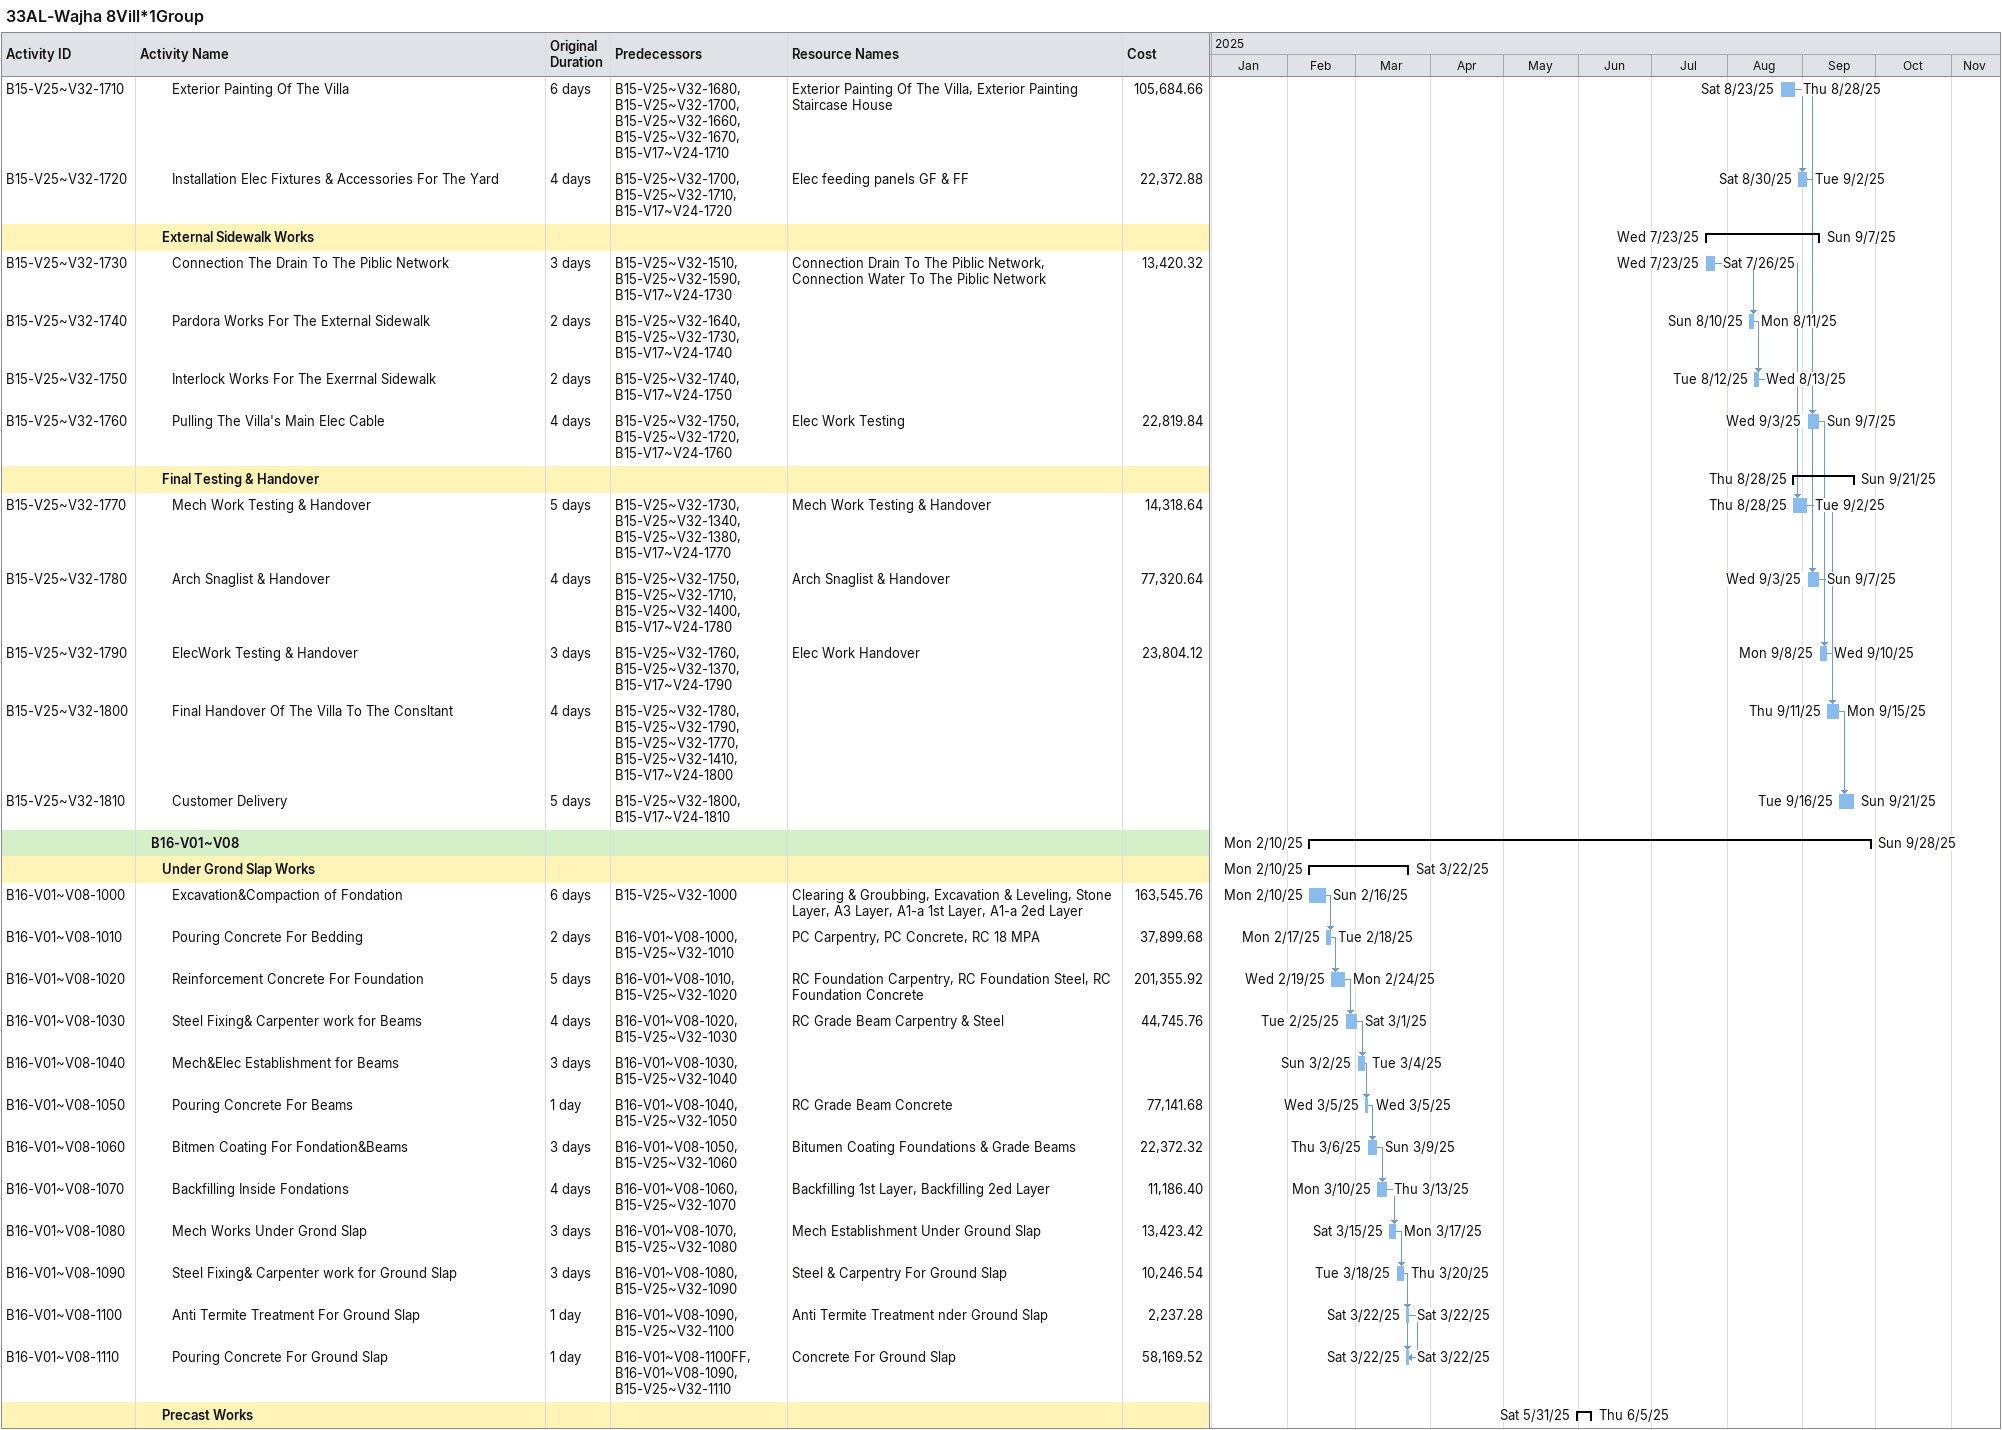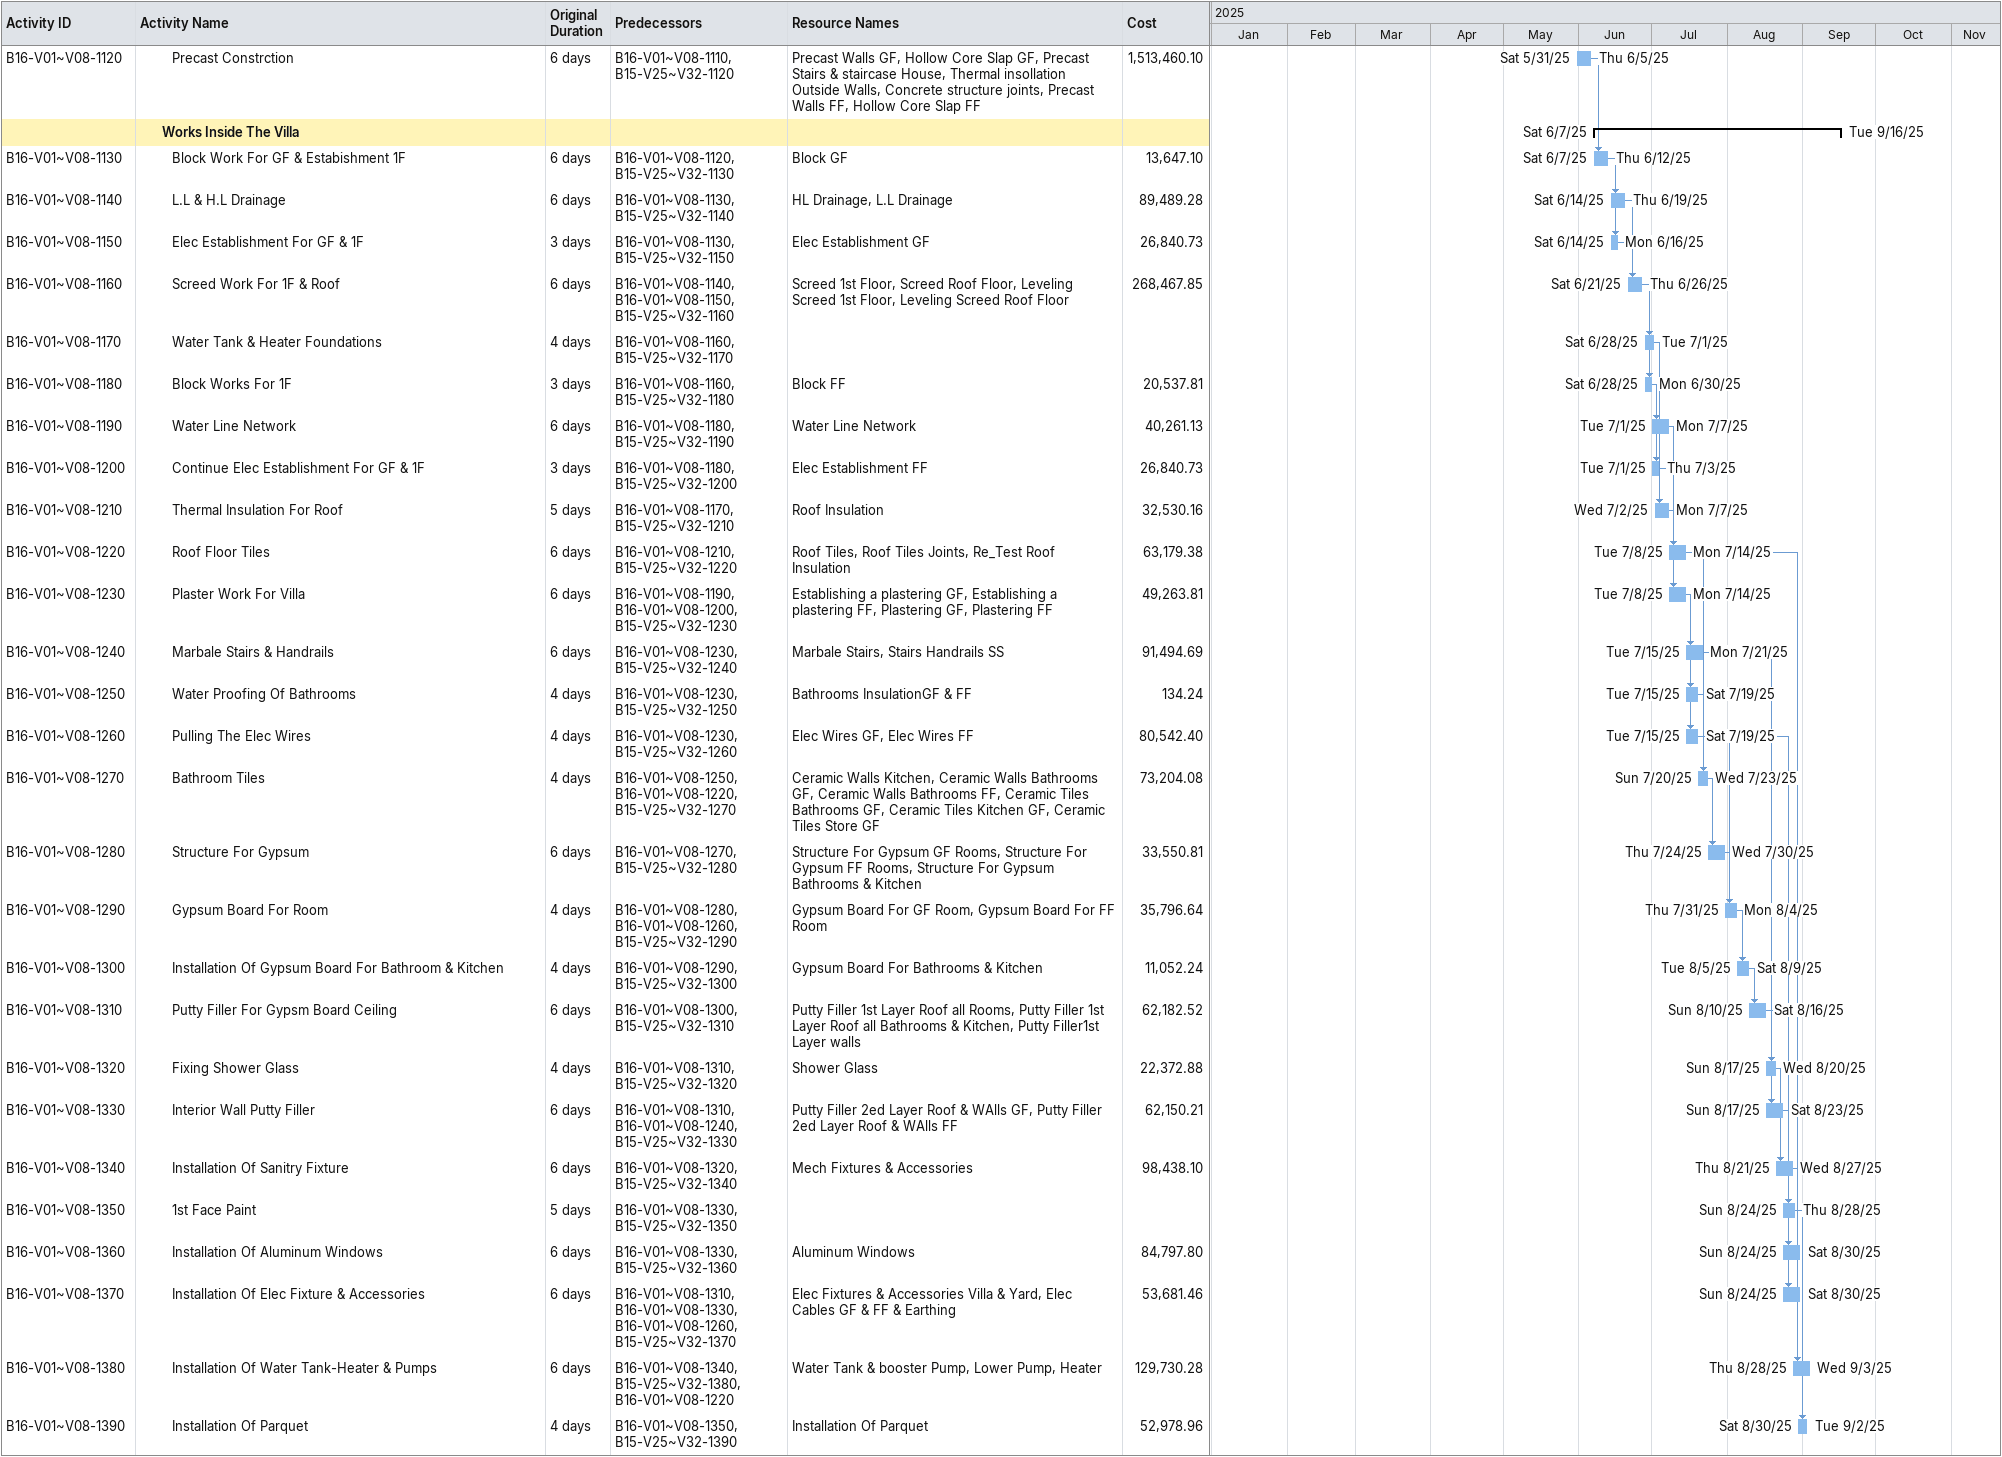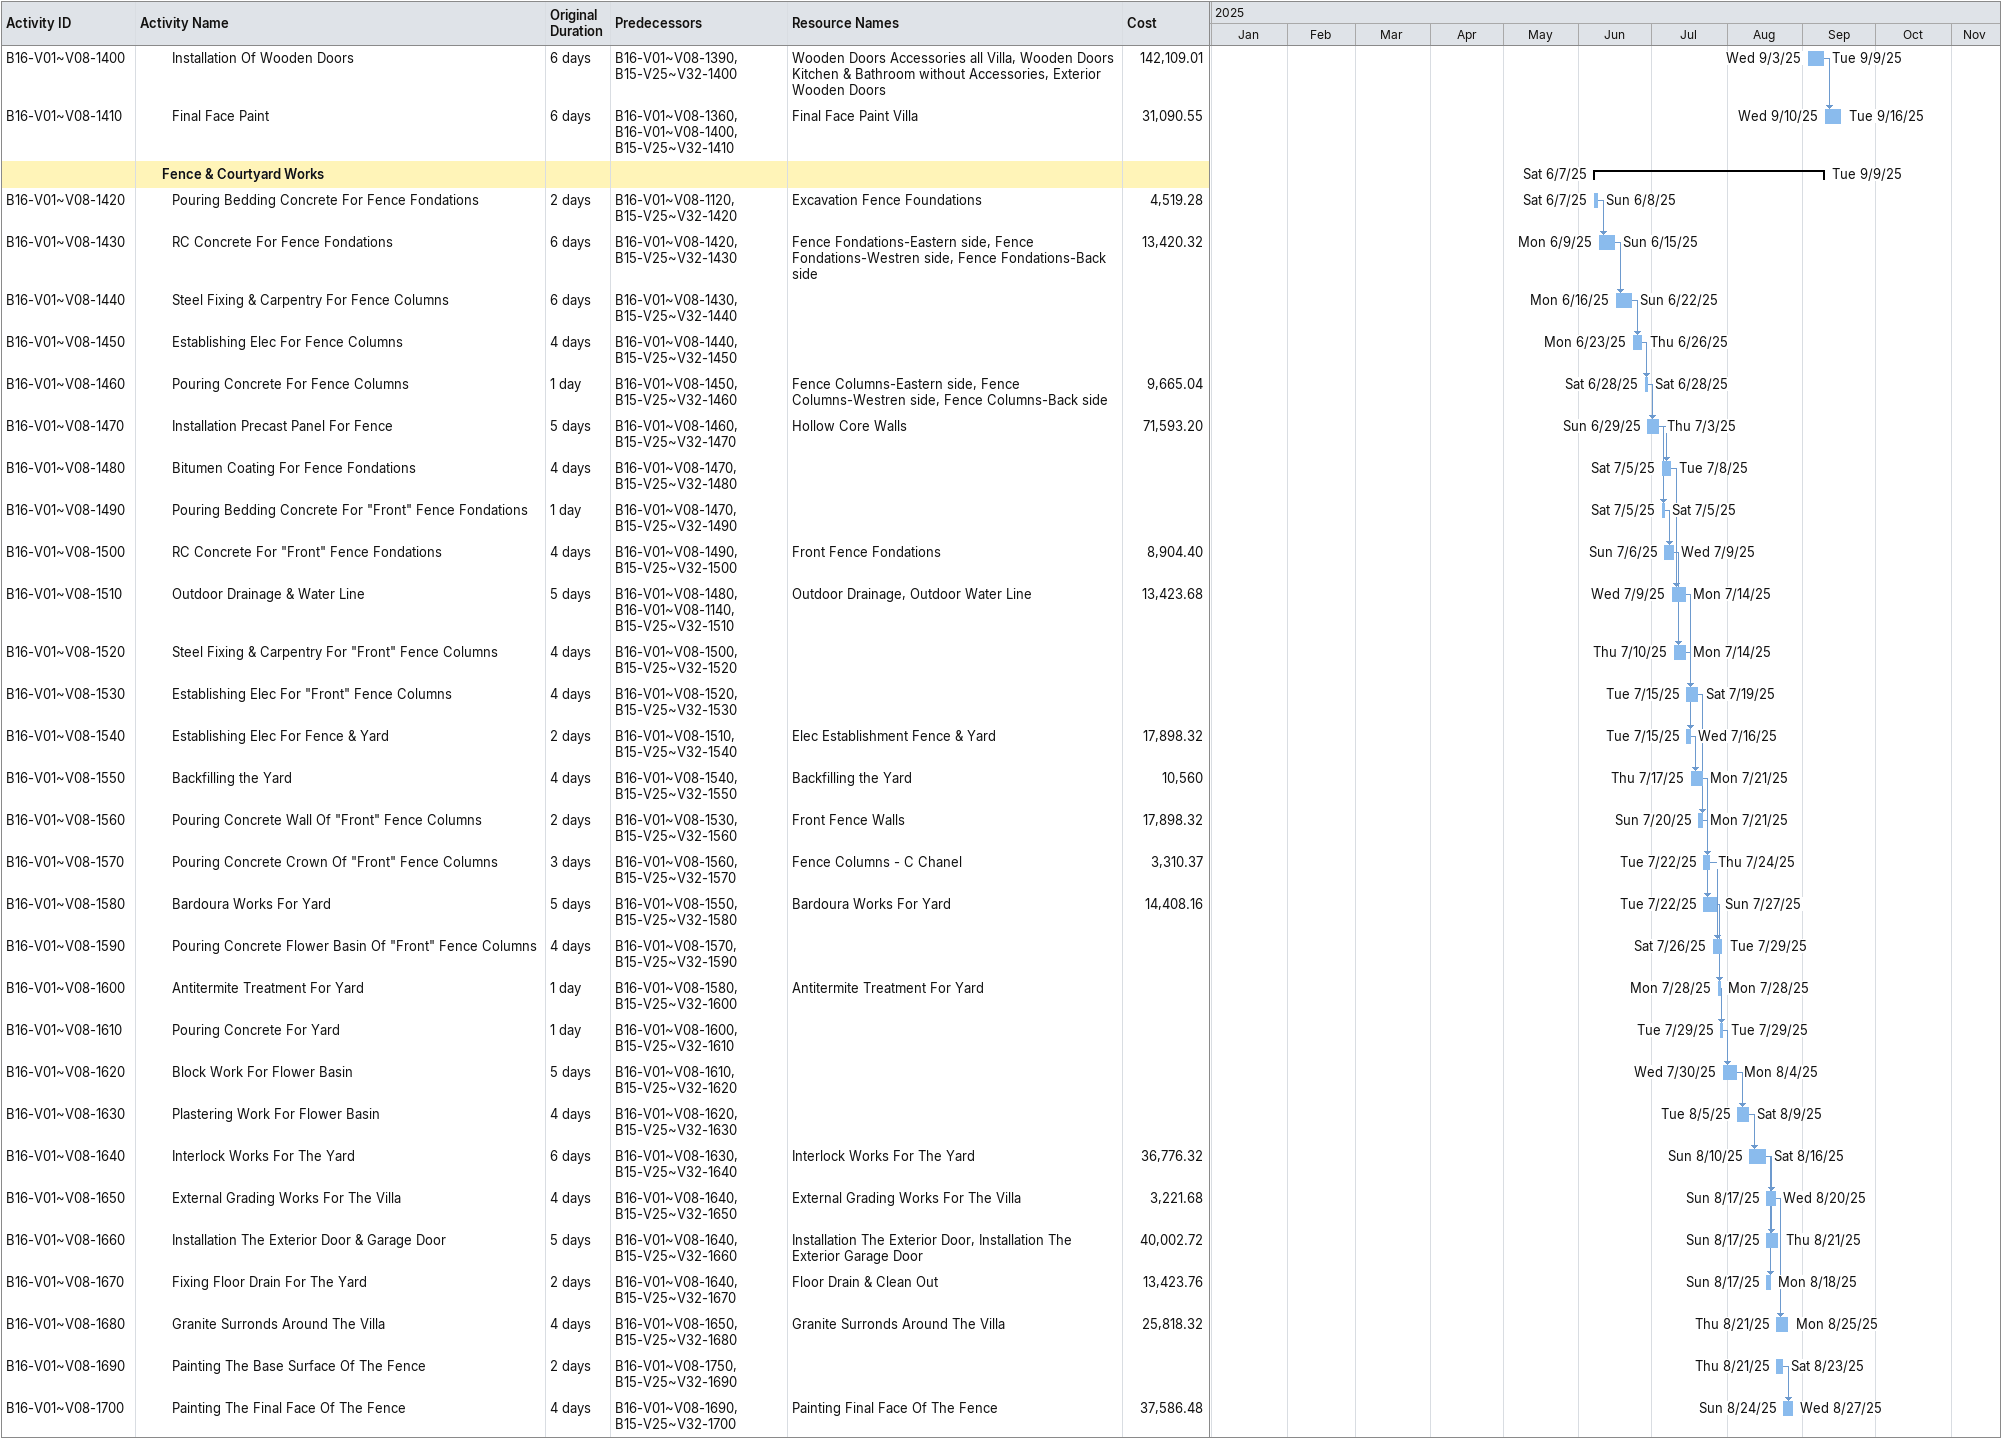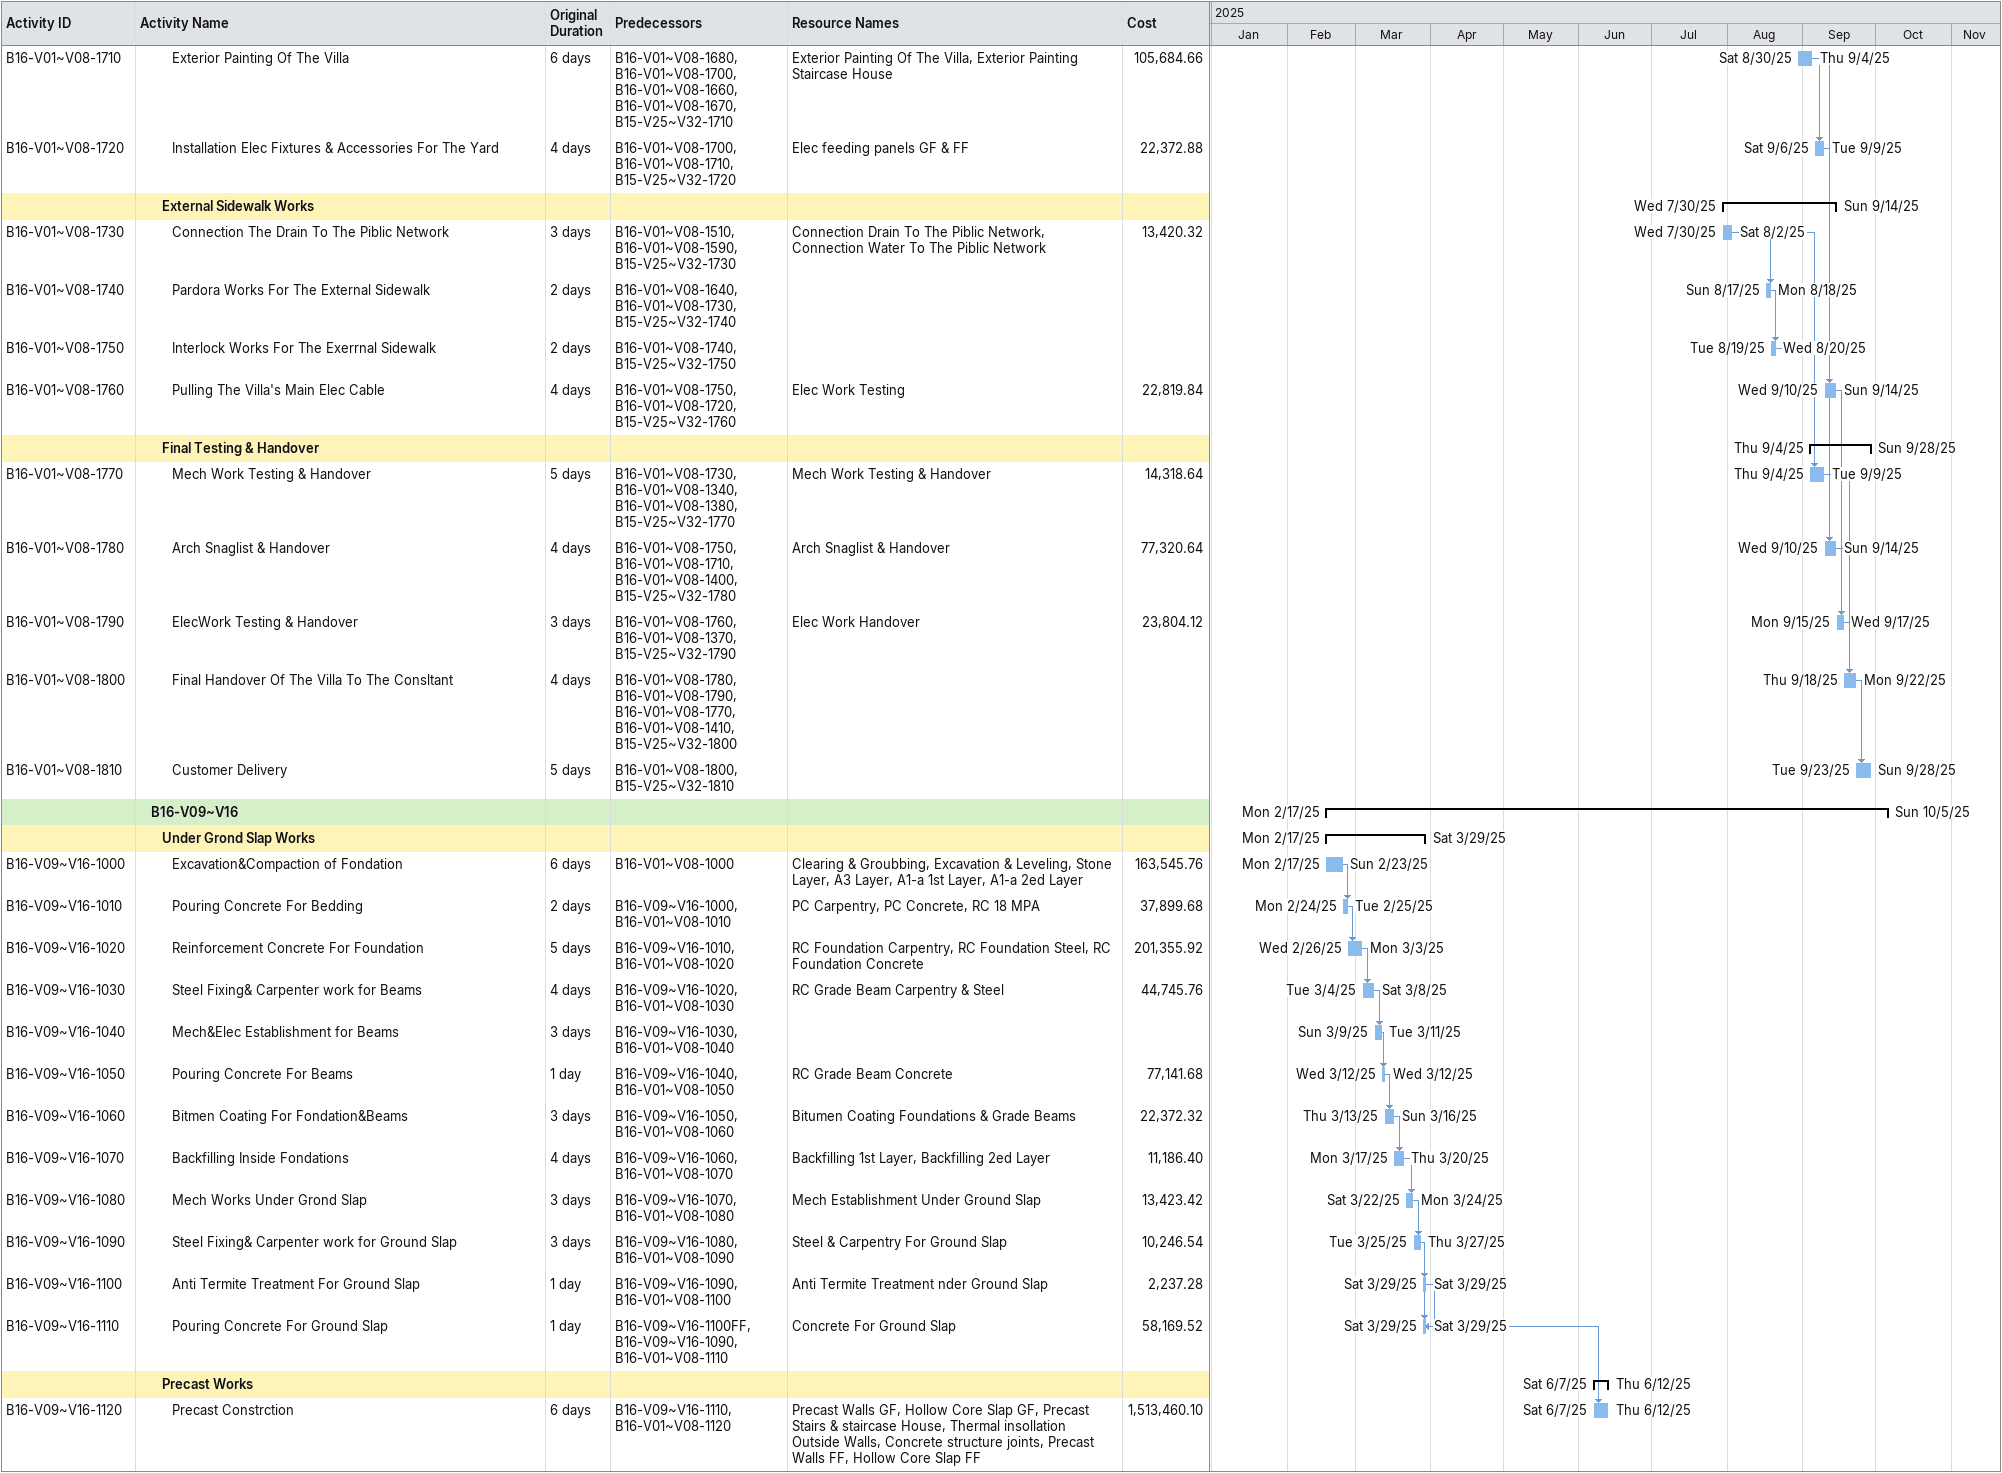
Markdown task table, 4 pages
33AL-Wajha 8Vill*1Group

| ID | Level | Task | Original duration | Start | Finish | Predecessors | Resources | Cost |
|---|---|---|---|---|---|---|---|---|
| B15-V25~V32-1710 | 4 | Exterior Painting Of The Villa | 6d | 2025-08-23 | 2025-08-28 | B15-V25~V32-1680, B15-V25~V32-1700, B15-V25~V32-1660, B15-V25~V32-1670, B15-V17~V24-1710 | Exterior Painting Of The Villa, Exterior Painting Staircase House | 105684.66 |
| B15-V25~V32-1720 | 4 | Installation Elec Fixtures & Accessories For The Yard | 4d | 2025-08-30 | 2025-09-02 | B15-V25~V32-1700, B15-V25~V32-1710, B15-V17~V24-1720 | Elec feeding panels GF & FF | 22372.88 |
|  | 3 | **External Sidewalk Works** |  | 2025-07-23 | 2025-09-07 |  |  |  |
| B15-V25~V32-1730 | 4 | Connection The Drain To The Piblic Network | 3d | 2025-07-23 | 2025-07-26 | B15-V25~V32-1510, B15-V25~V32-1590, B15-V17~V24-1730 | Connection Drain To The Piblic Network, Connection Water To The Piblic Network | 13420.32 |
| B15-V25~V32-1740 | 4 | Pardora Works For The External Sidewalk | 2d | 2025-08-10 | 2025-08-11 | B15-V25~V32-1640, B15-V25~V32-1730, B15-V17~V24-1740 |  |  |
| B15-V25~V32-1750 | 4 | Interlock Works For The Exerrnal Sidewalk | 2d | 2025-08-12 | 2025-08-13 | B15-V25~V32-1740, B15-V17~V24-1750 |  |  |
| B15-V25~V32-1760 | 4 | Pulling The Villa's Main Elec Cable | 4d | 2025-09-03 | 2025-09-07 | B15-V25~V32-1750, B15-V25~V32-1720, B15-V17~V24-1760 | Elec Work Testing | 22819.84 |
|  | 3 | **Final Testing & Handover** |  | 2025-08-28 | 2025-09-21 |  |  |  |
| B15-V25~V32-1770 | 4 | Mech Work Testing & Handover | 5d | 2025-08-28 | 2025-09-02 | B15-V25~V32-1730, B15-V25~V32-1340, B15-V25~V32-1380, B15-V17~V24-1770 | Mech Work Testing & Handover | 14318.64 |
| B15-V25~V32-1780 | 4 | Arch Snaglist & Handover | 4d | 2025-09-03 | 2025-09-07 | B15-V25~V32-1750, B15-V25~V32-1710, B15-V25~V32-1400, B15-V17~V24-1780 | Arch Snaglist & Handover | 77320.64 |
| B15-V25~V32-1790 | 4 | ElecWork Testing & Handover | 3d | 2025-09-08 | 2025-09-10 | B15-V25~V32-1760, B15-V25~V32-1370, B15-V17~V24-1790 | Elec Work Handover | 23804.12 |
| B15-V25~V32-1800 | 4 | Final Handover Of The Villa To The Consltant | 4d | 2025-09-11 | 2025-09-15 | B15-V25~V32-1780, B15-V25~V32-1790, B15-V25~V32-1770, B15-V25~V32-1410, B15-V17~V24-1800 |  |  |
| B15-V25~V32-1810 | 4 | Customer Delivery | 5d | 2025-09-16 | 2025-09-21 | B15-V25~V32-1800, B15-V17~V24-1810 |  |  |
|  | 2 | **B16-V01~V08** |  | 2025-02-10 | 2025-09-28 |  |  |  |
|  | 3 | **Under Grond Slap Works** |  | 2025-02-10 | 2025-03-22 |  |  |  |
| B16-V01~V08-1000 | 4 | Excavation&Compaction of Fondation | 6d | 2025-02-10 | 2025-02-16 | B15-V25~V32-1000 | Clearing & Groubbing, Excavation & Leveling, Stone Layer, A3 Layer, A1-a 1st Layer, A1-a 2ed Layer | 163545.76 |
| B16-V01~V08-1010 | 4 | Pouring Concrete For Bedding | 2d | 2025-02-17 | 2025-02-18 | B16-V01~V08-1000, B15-V25~V32-1010 | PC Carpentry, PC Concrete, RC 18 MPA | 37899.68 |
| B16-V01~V08-1020 | 4 | Reinforcement Concrete For Foundation | 5d | 2025-02-19 | 2025-02-24 | B16-V01~V08-1010, B15-V25~V32-1020 | RC Foundation Carpentry, RC Foundation Steel, RC Foundation Concrete | 201355.92 |
| B16-V01~V08-1030 | 4 | Steel Fixing& Carpenter work for Beams | 4d | 2025-02-25 | 2025-03-01 | B16-V01~V08-1020, B15-V25~V32-1030 | RC Grade Beam Carpentry & Steel | 44745.76 |
| B16-V01~V08-1040 | 4 | Mech&Elec Establishment for Beams | 3d | 2025-03-02 | 2025-03-04 | B16-V01~V08-1030, B15-V25~V32-1040 |  |  |
| B16-V01~V08-1050 | 4 | Pouring Concrete For Beams | 1d | 2025-03-05 | 2025-03-05 | B16-V01~V08-1040, B15-V25~V32-1050 | RC Grade Beam Concrete | 77141.68 |
| B16-V01~V08-1060 | 4 | Bitmen Coating For Fondation&Beams | 3d | 2025-03-06 | 2025-03-09 | B16-V01~V08-1050, B15-V25~V32-1060 | Bitumen Coating Foundations & Grade Beams | 22372.32 |
| B16-V01~V08-1070 | 4 | Backfilling Inside Fondations | 4d | 2025-03-10 | 2025-03-13 | B16-V01~V08-1060, B15-V25~V32-1070 | Backfilling 1st Layer, Backfilling 2ed Layer | 11186.40 |
| B16-V01~V08-1080 | 4 | Mech Works Under Grond Slap | 3d | 2025-03-15 | 2025-03-17 | B16-V01~V08-1070, B15-V25~V32-1080 | Mech Establishment Under Ground Slap | 13423.42 |
| B16-V01~V08-1090 | 4 | Steel Fixing& Carpenter work for Ground Slap | 3d | 2025-03-18 | 2025-03-20 | B16-V01~V08-1080, B15-V25~V32-1090 | Steel & Carpentry For Ground Slap | 10246.54 |
| B16-V01~V08-1100 | 4 | Anti Termite Treatment For Ground Slap | 1d | 2025-03-22 | 2025-03-22 | B16-V01~V08-1090, B15-V25~V32-1100 | Anti Termite Treatment nder Ground Slap | 2237.28 |
| B16-V01~V08-1110 | 4 | Pouring Concrete For Ground Slap | 1d | 2025-03-22 | 2025-03-22 | B16-V01~V08-1100FF, B16-V01~V08-1090, B15-V25~V32-1110 | Concrete For Ground Slap | 58169.52 |
|  | 3 | **Precast Works** |  | 2025-05-31 | 2025-06-05 |  |  |  |
| B16-V01~V08-1120 | 4 | Precast Constrction | 6d | 2025-05-31 | 2025-06-05 | B16-V01~V08-1110, B15-V25~V32-1120 | Precast Walls GF, Hollow Core Slap GF, Precast Stairs & staircase House, Thermal insollation Outside Walls, Concrete structure joints, Precast Walls FF, Hollow Core Slap FF | 1513460.10 |
|  | 3 | **Works Inside The Villa** |  | 2025-06-07 | 2025-09-16 |  |  |  |
| B16-V01~V08-1130 | 4 | Block Work For GF & Estabishment 1F | 6d | 2025-06-07 | 2025-06-12 | B16-V01~V08-1120, B15-V25~V32-1130 | Block GF | 13647.10 |
| B16-V01~V08-1140 | 4 | L.L & H.L Drainage | 6d | 2025-06-14 | 2025-06-19 | B16-V01~V08-1130, B15-V25~V32-1140 | HL Drainage, L.L Drainage | 89489.28 |
| B16-V01~V08-1150 | 4 | Elec Establishment For GF & 1F | 3d | 2025-06-14 | 2025-06-16 | B16-V01~V08-1130, B15-V25~V32-1150 | Elec Establishment GF | 26840.73 |
| B16-V01~V08-1160 | 4 | Screed Work For 1F & Roof | 6d | 2025-06-21 | 2025-06-26 | B16-V01~V08-1140, B16-V01~V08-1150, B15-V25~V32-1160 | Screed 1st Floor, Screed Roof Floor, Leveling Screed 1st Floor, Leveling Screed Roof Floor | 268467.85 |
| B16-V01~V08-1170 | 4 | Water Tank & Heater Foundations | 4d | 2025-06-28 | 2025-07-01 | B16-V01~V08-1160, B15-V25~V32-1170 |  |  |
| B16-V01~V08-1180 | 4 | Block Works For 1F | 3d | 2025-06-28 | 2025-06-30 | B16-V01~V08-1160, B15-V25~V32-1180 | Block FF | 20537.81 |
| B16-V01~V08-1190 | 4 | Water Line Network | 6d | 2025-07-01 | 2025-07-07 | B16-V01~V08-1180, B15-V25~V32-1190 | Water Line Network | 40261.13 |
| B16-V01~V08-1200 | 4 | Continue Elec Establishment For GF & 1F | 3d | 2025-07-01 | 2025-07-03 | B16-V01~V08-1180, B15-V25~V32-1200 | Elec Establishment FF | 26840.73 |
| B16-V01~V08-1210 | 4 | Thermal Insulation For Roof | 5d | 2025-07-02 | 2025-07-07 | B16-V01~V08-1170, B15-V25~V32-1210 | Roof Insulation | 32530.16 |
| B16-V01~V08-1220 | 4 | Roof Floor Tiles | 6d | 2025-07-08 | 2025-07-14 | B16-V01~V08-1210, B15-V25~V32-1220 | Roof Tiles, Roof Tiles Joints, Re_Test Roof Insulation | 63179.38 |
| B16-V01~V08-1230 | 4 | Plaster Work For Villa | 6d | 2025-07-08 | 2025-07-14 | B16-V01~V08-1190, B16-V01~V08-1200, B15-V25~V32-1230 | Establishing a plastering GF, Establishing a plastering FF, Plastering GF, Plastering FF | 49263.81 |
| B16-V01~V08-1240 | 4 | Marbale Stairs & Handrails | 6d | 2025-07-15 | 2025-07-21 | B16-V01~V08-1230, B15-V25~V32-1240 | Marbale Stairs, Stairs Handrails SS | 91494.69 |
| B16-V01~V08-1250 | 4 | Water Proofing Of Bathrooms | 4d | 2025-07-15 | 2025-07-19 | B16-V01~V08-1230, B15-V25~V32-1250 | Bathrooms InsulationGF & FF | 134.24 |
| B16-V01~V08-1260 | 4 | Pulling The Elec Wires | 4d | 2025-07-15 | 2025-07-19 | B16-V01~V08-1230, B15-V25~V32-1260 | Elec Wires GF, Elec Wires FF | 80542.40 |
| B16-V01~V08-1270 | 4 | Bathroom Tiles | 4d | 2025-07-20 | 2025-07-23 | B16-V01~V08-1250, B16-V01~V08-1220, B15-V25~V32-1270 | Ceramic Walls Kitchen, Ceramic Walls Bathrooms GF, Ceramic Walls Bathrooms FF, Ceramic Tiles Bathrooms GF, Ceramic Tiles Kitchen GF, Ceramic Tiles Store GF | 73204.08 |
| B16-V01~V08-1280 | 4 | Structure For Gypsum | 6d | 2025-07-24 | 2025-07-30 | B16-V01~V08-1270, B15-V25~V32-1280 | Structure For Gypsum GF Rooms, Structure For Gypsum FF Rooms, Structure For Gypsum Bathrooms & Kitchen | 33550.81 |
| B16-V01~V08-1290 | 4 | Gypsum Board For Room | 4d | 2025-07-31 | 2025-08-04 | B16-V01~V08-1280, B16-V01~V08-1260, B15-V25~V32-1290 | Gypsum Board For GF Room, Gypsum Board For FF Room | 35796.64 |
| B16-V01~V08-1300 | 4 | Installation Of Gypsum Board For Bathroom & Kitchen | 4d | 2025-08-05 | 2025-08-09 | B16-V01~V08-1290, B15-V25~V32-1300 | Gypsum Board For Bathrooms & Kitchen | 11052.24 |
| B16-V01~V08-1310 | 4 | Putty Filler For Gypsm Board Ceiling | 6d | 2025-08-10 | 2025-08-16 | B16-V01~V08-1300, B15-V25~V32-1310 | Putty Filler 1st Layer Roof all Rooms, Putty Filler 1st Layer Roof all Bathrooms & Kitchen, Putty Filler1st Layer walls | 62182.52 |
| B16-V01~V08-1320 | 4 | Fixing Shower Glass | 4d | 2025-08-17 | 2025-08-20 | B16-V01~V08-1310, B15-V25~V32-1320 | Shower Glass | 22372.88 |
| B16-V01~V08-1330 | 4 | Interior Wall Putty Filler | 6d | 2025-08-17 | 2025-08-23 | B16-V01~V08-1310, B16-V01~V08-1240, B15-V25~V32-1330 | Putty Filler 2ed Layer Roof & WAlls GF, Putty Filler 2ed Layer Roof & WAlls FF | 62150.21 |
| B16-V01~V08-1340 | 4 | Installation Of Sanitry Fixture | 6d | 2025-08-21 | 2025-08-27 | B16-V01~V08-1320, B15-V25~V32-1340 | Mech Fixtures & Accessories | 98438.10 |
| B16-V01~V08-1350 | 4 | 1st Face Paint | 5d | 2025-08-24 | 2025-08-28 | B16-V01~V08-1330, B15-V25~V32-1350 |  |  |
| B16-V01~V08-1360 | 4 | Installation Of Aluminum Windows | 6d | 2025-08-24 | 2025-08-30 | B16-V01~V08-1330, B15-V25~V32-1360 | Aluminum Windows | 84797.80 |
| B16-V01~V08-1370 | 4 | Installation Of Elec Fixture & Accessories | 6d | 2025-08-24 | 2025-08-30 | B16-V01~V08-1310, B16-V01~V08-1330, B16-V01~V08-1260, B15-V25~V32-1370 | Elec Fixtures & Accessories Villa & Yard, Elec Cables GF & FF & Earthing | 53681.46 |
| B16-V01~V08-1380 | 4 | Installation Of Water Tank-Heater & Pumps | 6d | 2025-08-28 | 2025-09-03 | B16-V01~V08-1340, B15-V25~V32-1380, B16-V01~V08-1220 | Water Tank & booster Pump, Lower Pump, Heater | 129730.28 |
| B16-V01~V08-1390 | 4 | Installation Of Parquet | 4d | 2025-08-30 | 2025-09-02 | B16-V01~V08-1350, B15-V25~V32-1390 | Installation Of Parquet | 52978.96 |
| B16-V01~V08-1400 | 4 | Installation Of Wooden Doors | 6d | 2025-09-03 | 2025-09-09 | B16-V01~V08-1390, B15-V25~V32-1400 | Wooden Doors Accessories all Villa, Wooden Doors Kitchen & Bathroom without Accessories, Exterior Wooden Doors | 142109.01 |
| B16-V01~V08-1410 | 4 | Final Face Paint | 6d | 2025-09-10 | 2025-09-16 | B16-V01~V08-1360, B16-V01~V08-1400, B15-V25~V32-1410 | Final Face Paint Villa | 31090.55 |
|  | 3 | **Fence & Courtyard Works** |  | 2025-06-07 | 2025-09-09 |  |  |  |
| B16-V01~V08-1420 | 4 | Pouring Bedding Concrete For Fence Fondations | 2d | 2025-06-07 | 2025-06-08 | B16-V01~V08-1120, B15-V25~V32-1420 | Excavation Fence Foundations | 4519.28 |
| B16-V01~V08-1430 | 4 | RC Concrete For Fence Fondations | 6d | 2025-06-09 | 2025-06-15 | B16-V01~V08-1420, B15-V25~V32-1430 | Fence Fondations-Eastern side, Fence Fondations-Westren side, Fence Fondations-Back side | 13420.32 |
| B16-V01~V08-1440 | 4 | Steel Fixing & Carpentry For Fence Columns | 6d | 2025-06-16 | 2025-06-22 | B16-V01~V08-1430, B15-V25~V32-1440 |  |  |
| B16-V01~V08-1450 | 4 | Establishing Elec For Fence Columns | 4d | 2025-06-23 | 2025-06-26 | B16-V01~V08-1440, B15-V25~V32-1450 |  |  |
| B16-V01~V08-1460 | 4 | Pouring Concrete For Fence Columns | 1d | 2025-06-28 | 2025-06-28 | B16-V01~V08-1450, B15-V25~V32-1460 | Fence Columns-Eastern side, Fence Columns-Westren side, Fence Columns-Back side | 9665.04 |
| B16-V01~V08-1470 | 4 | Installation Precast Panel For Fence | 5d | 2025-06-29 | 2025-07-03 | B16-V01~V08-1460, B15-V25~V32-1470 | Hollow Core Walls | 71593.20 |
| B16-V01~V08-1480 | 4 | Bitumen Coating For Fence Fondations | 4d | 2025-07-05 | 2025-07-08 | B16-V01~V08-1470, B15-V25~V32-1480 |  |  |
| B16-V01~V08-1490 | 4 | Pouring Bedding Concrete For "Front" Fence Fondations | 1d | 2025-07-05 | 2025-07-05 | B16-V01~V08-1470, B15-V25~V32-1490 |  |  |
| B16-V01~V08-1500 | 4 | RC Concrete For "Front" Fence Fondations | 4d | 2025-07-06 | 2025-07-09 | B16-V01~V08-1490, B15-V25~V32-1500 | Front Fence Fondations | 8904.40 |
| B16-V01~V08-1510 | 4 | Outdoor Drainage & Water Line | 5d | 2025-07-09 | 2025-07-14 | B16-V01~V08-1480, B16-V01~V08-1140, B15-V25~V32-1510 | Outdoor Drainage, Outdoor Water Line | 13423.68 |
| B16-V01~V08-1520 | 4 | Steel Fixing & Carpentry For "Front" Fence Columns | 4d | 2025-07-10 | 2025-07-14 | B16-V01~V08-1500, B15-V25~V32-1520 |  |  |
| B16-V01~V08-1530 | 4 | Establishing Elec For "Front" Fence Columns | 4d | 2025-07-15 | 2025-07-19 | B16-V01~V08-1520, B15-V25~V32-1530 |  |  |
| B16-V01~V08-1540 | 4 | Establishing Elec For Fence & Yard | 2d | 2025-07-15 | 2025-07-16 | B16-V01~V08-1510, B15-V25~V32-1540 | Elec Establishment Fence & Yard | 17898.32 |
| B16-V01~V08-1550 | 4 | Backfilling the Yard | 4d | 2025-07-17 | 2025-07-21 | B16-V01~V08-1540, B15-V25~V32-1550 | Backfilling the Yard | 10560 |
| B16-V01~V08-1560 | 4 | Pouring Concrete Wall Of "Front" Fence Columns | 2d | 2025-07-20 | 2025-07-21 | B16-V01~V08-1530, B15-V25~V32-1560 | Front Fence Walls | 17898.32 |
| B16-V01~V08-1570 | 4 | Pouring Concrete Crown Of "Front" Fence Columns | 3d | 2025-07-22 | 2025-07-24 | B16-V01~V08-1560, B15-V25~V32-1570 | Fence Columns - C Chanel | 3310.37 |
| B16-V01~V08-1580 | 4 | Bardoura Works For Yard | 5d | 2025-07-22 | 2025-07-27 | B16-V01~V08-1550, B15-V25~V32-1580 | Bardoura Works For Yard | 14408.16 |
| B16-V01~V08-1590 | 4 | Pouring Concrete Flower Basin Of "Front" Fence Columns | 4d | 2025-07-26 | 2025-07-29 | B16-V01~V08-1570, B15-V25~V32-1590 |  |  |
| B16-V01~V08-1600 | 4 | Antitermite Treatment For Yard | 1d | 2025-07-28 | 2025-07-28 | B16-V01~V08-1580, B15-V25~V32-1600 | Antitermite Treatment For Yard |  |
| B16-V01~V08-1610 | 4 | Pouring Concrete For Yard | 1d | 2025-07-29 | 2025-07-29 | B16-V01~V08-1600, B15-V25~V32-1610 |  |  |
| B16-V01~V08-1620 | 4 | Block Work For Flower Basin | 5d | 2025-07-30 | 2025-08-04 | B16-V01~V08-1610, B15-V25~V32-1620 |  |  |
| B16-V01~V08-1630 | 4 | Plastering Work For Flower Basin | 4d | 2025-08-05 | 2025-08-09 | B16-V01~V08-1620, B15-V25~V32-1630 |  |  |
| B16-V01~V08-1640 | 4 | Interlock Works For The Yard | 6d | 2025-08-10 | 2025-08-16 | B16-V01~V08-1630, B15-V25~V32-1640 | Interlock Works For The Yard | 36776.32 |
| B16-V01~V08-1650 | 4 | External Grading Works For The Villa | 4d | 2025-08-17 | 2025-08-20 | B16-V01~V08-1640, B15-V25~V32-1650 | External Grading Works For The Villa | 3221.68 |
| B16-V01~V08-1660 | 4 | Installation The Exterior Door & Garage Door | 5d | 2025-08-17 | 2025-08-21 | B16-V01~V08-1640, B15-V25~V32-1660 | Installation The Exterior Door, Installation The Exterior Garage Door | 40002.72 |
| B16-V01~V08-1670 | 4 | Fixing Floor Drain For The Yard | 2d | 2025-08-17 | 2025-08-18 | B16-V01~V08-1640, B15-V25~V32-1670 | Floor Drain & Clean Out | 13423.76 |
| B16-V01~V08-1680 | 4 | Granite Surronds Around The Villa | 4d | 2025-08-21 | 2025-08-25 | B16-V01~V08-1650, B15-V25~V32-1680 | Granite Surronds Around The Villa | 25818.32 |
| B16-V01~V08-1690 | 4 | Painting The Base Surface Of The Fence | 2d | 2025-08-21 | 2025-08-23 | B16-V01~V08-1750, B15-V25~V32-1690 |  |  |
| B16-V01~V08-1700 | 4 | Painting The Final Face Of The Fence | 4d | 2025-08-24 | 2025-08-27 | B16-V01~V08-1690, B15-V25~V32-1700 | Painting Final Face Of The Fence | 37586.48 |
| B16-V01~V08-1710 | 4 | Exterior Painting Of The Villa | 6d | 2025-08-30 | 2025-09-04 | B16-V01~V08-1680, B16-V01~V08-1700, B16-V01~V08-1660, B16-V01~V08-1670, B15-V25~V32-1710 | Exterior Painting Of The Villa, Exterior Painting Staircase House | 105684.66 |
| B16-V01~V08-1720 | 4 | Installation Elec Fixtures & Accessories For The Yard | 4d | 2025-09-06 | 2025-09-09 | B16-V01~V08-1700, B16-V01~V08-1710, B15-V25~V32-1720 | Elec feeding panels GF & FF | 22372.88 |
|  | 3 | **External Sidewalk Works** |  | 2025-07-30 | 2025-09-14 |  |  |  |
| B16-V01~V08-1730 | 4 | Connection The Drain To The Piblic Network | 3d | 2025-07-30 | 2025-08-02 | B16-V01~V08-1510, B16-V01~V08-1590, B15-V25~V32-1730 | Connection Drain To The Piblic Network, Connection Water To The Piblic Network | 13420.32 |
| B16-V01~V08-1740 | 4 | Pardora Works For The External Sidewalk | 2d | 2025-08-17 | 2025-08-18 | B16-V01~V08-1640, B16-V01~V08-1730, B15-V25~V32-1740 |  |  |
| B16-V01~V08-1750 | 4 | Interlock Works For The Exerrnal Sidewalk | 2d | 2025-08-19 | 2025-08-20 | B16-V01~V08-1740, B15-V25~V32-1750 |  |  |
| B16-V01~V08-1760 | 4 | Pulling The Villa's Main Elec Cable | 4d | 2025-09-10 | 2025-09-14 | B16-V01~V08-1750, B16-V01~V08-1720, B15-V25~V32-1760 | Elec Work Testing | 22819.84 |
|  | 3 | **Final Testing & Handover** |  | 2025-09-04 | 2025-09-28 |  |  |  |
| B16-V01~V08-1770 | 4 | Mech Work Testing & Handover | 5d | 2025-09-04 | 2025-09-09 | B16-V01~V08-1730, B16-V01~V08-1340, B16-V01~V08-1380, B15-V25~V32-1770 | Mech Work Testing & Handover | 14318.64 |
| B16-V01~V08-1780 | 4 | Arch Snaglist & Handover | 4d | 2025-09-10 | 2025-09-14 | B16-V01~V08-1750, B16-V01~V08-1710, B16-V01~V08-1400, B15-V25~V32-1780 | Arch Snaglist & Handover | 77320.64 |
| B16-V01~V08-1790 | 4 | ElecWork Testing & Handover | 3d | 2025-09-15 | 2025-09-17 | B16-V01~V08-1760, B16-V01~V08-1370, B15-V25~V32-1790 | Elec Work Handover | 23804.12 |
| B16-V01~V08-1800 | 4 | Final Handover Of The Villa To The Consltant | 4d | 2025-09-18 | 2025-09-22 | B16-V01~V08-1780, B16-V01~V08-1790, B16-V01~V08-1770, B16-V01~V08-1410, B15-V25~V32-1800 |  |  |
| B16-V01~V08-1810 | 4 | Customer Delivery | 5d | 2025-09-23 | 2025-09-28 | B16-V01~V08-1800, B15-V25~V32-1810 |  |  |
|  | 2 | **B16-V09~V16** |  | 2025-02-17 | 2025-10-05 |  |  |  |
|  | 3 | **Under Grond Slap Works** |  | 2025-02-17 | 2025-03-29 |  |  |  |
| B16-V09~V16-1000 | 4 | Excavation&Compaction of Fondation | 6d | 2025-02-17 | 2025-02-23 | B16-V01~V08-1000 | Clearing & Groubbing, Excavation & Leveling, Stone Layer, A3 Layer, A1-a 1st Layer, A1-a 2ed Layer | 163545.76 |
| B16-V09~V16-1010 | 4 | Pouring Concrete For Bedding | 2d | 2025-02-24 | 2025-02-25 | B16-V09~V16-1000, B16-V01~V08-1010 | PC Carpentry, PC Concrete, RC 18 MPA | 37899.68 |
| B16-V09~V16-1020 | 4 | Reinforcement Concrete For Foundation | 5d | 2025-02-26 | 2025-03-03 | B16-V09~V16-1010, B16-V01~V08-1020 | RC Foundation Carpentry, RC Foundation Steel, RC Foundation Concrete | 201355.92 |
| B16-V09~V16-1030 | 4 | Steel Fixing& Carpenter work for Beams | 4d | 2025-03-04 | 2025-03-08 | B16-V09~V16-1020, B16-V01~V08-1030 | RC Grade Beam Carpentry & Steel | 44745.76 |
| B16-V09~V16-1040 | 4 | Mech&Elec Establishment for Beams | 3d | 2025-03-09 | 2025-03-11 | B16-V09~V16-1030, B16-V01~V08-1040 |  |  |
| B16-V09~V16-1050 | 4 | Pouring Concrete For Beams | 1d | 2025-03-12 | 2025-03-12 | B16-V09~V16-1040, B16-V01~V08-1050 | RC Grade Beam Concrete | 77141.68 |
| B16-V09~V16-1060 | 4 | Bitmen Coating For Fondation&Beams | 3d | 2025-03-13 | 2025-03-16 | B16-V09~V16-1050, B16-V01~V08-1060 | Bitumen Coating Foundations & Grade Beams | 22372.32 |
| B16-V09~V16-1070 | 4 | Backfilling Inside Fondations | 4d | 2025-03-17 | 2025-03-20 | B16-V09~V16-1060, B16-V01~V08-1070 | Backfilling 1st Layer, Backfilling 2ed Layer | 11186.40 |
| B16-V09~V16-1080 | 4 | Mech Works Under Grond Slap | 3d | 2025-03-22 | 2025-03-24 | B16-V09~V16-1070, B16-V01~V08-1080 | Mech Establishment Under Ground Slap | 13423.42 |
| B16-V09~V16-1090 | 4 | Steel Fixing& Carpenter work for Ground Slap | 3d | 2025-03-25 | 2025-03-27 | B16-V09~V16-1080, B16-V01~V08-1090 | Steel & Carpentry For Ground Slap | 10246.54 |
| B16-V09~V16-1100 | 4 | Anti Termite Treatment For Ground Slap | 1d | 2025-03-29 | 2025-03-29 | B16-V09~V16-1090, B16-V01~V08-1100 | Anti Termite Treatment nder Ground Slap | 2237.28 |
| B16-V09~V16-1110 | 4 | Pouring Concrete For Ground Slap | 1d | 2025-03-29 | 2025-03-29 | B16-V09~V16-1100FF, B16-V09~V16-1090, B16-V01~V08-1110 | Concrete For Ground Slap | 58169.52 |
|  | 3 | **Precast Works** |  | 2025-06-07 | 2025-06-12 |  |  |  |
| B16-V09~V16-1120 | 4 | Precast Constrction | 6d | 2025-06-07 | 2025-06-12 | B16-V09~V16-1110, B16-V01~V08-1120 | Precast Walls GF, Hollow Core Slap GF, Precast Stairs & staircase House, Thermal insollation Outside Walls, Concrete structure joints, Precast Walls FF, Hollow Core Slap FF | 1513460.10 |
